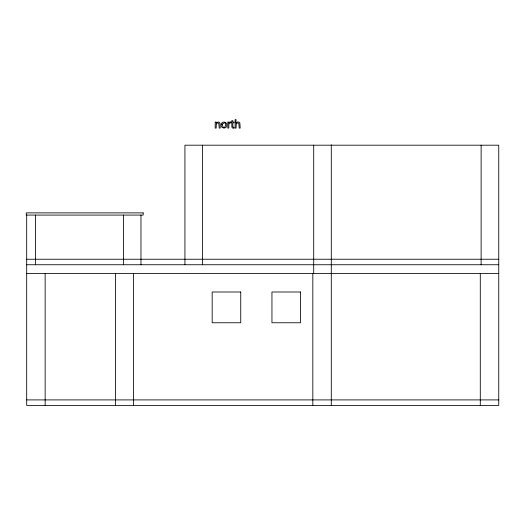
<?xml version="1.0" encoding="UTF-8"?>
<svg xmlns="http://www.w3.org/2000/svg" width="525" height="525" viewBox="0 0 525 525"><rect width="100%" height="100%" fill="white"/><g stroke="black" fill="none" stroke-linecap="round" stroke-linejoin="round"><path stroke-width="0.79" d="M26.69 259.238L498.75 259.238M26.69 264.744L498.75 264.744M26.69 273.538L498.75 273.538M26.69 399.906L498.75 399.906M481.123 145.195L481.123 264.744M480.29 273.538L480.29 405.398M331.288 144.756L331.288 405.398M313.707 145.195L313.707 273.538M312.828 273.538L312.828 405.398M202.506 145.195L202.506 264.744M184.925 264.744L184.925 145.195L498.75 145.195L498.75 405.398L26.69 405.398L26.69 215.079M140.969 215.079L140.969 264.744M133.494 273.538L133.494 405.398M123.546 215.079L123.546 264.744M115.474 273.538L115.474 405.398M45.15 273.538L45.15 405.398M35.483 215.079L35.483 264.744M221.235 124.379C219.995 128.172 226.321 129.721 226.741 125.731C227.981 121.931 221.655 120.389 221.235 124.379M222.305 124.123C223.624 134.229 229.182 118.532 222.305 124.123M216.293 123.854L216.182 128.093L215.198 128.093L215.198 122.017L216.123 122.017L216.149 123.001L218.072 121.957L219.332 122.305L220.041 123.263L220.185 128.093L219.201 128.093L218.853 123.231L217.107 122.955L216.293 123.854M236.211 123.874L236.093 128.093L235.115 128.093L235.115 119.602L236.093 119.602C235.535 126.381 236.047 120.73 238.941 122.122A1.864 1.864 0 0 1 239.859 122.909L240.188 128.093L239.21 128.093L238.842 123.25L237.064 122.962L236.211 123.874M228.9 123.749L228.808 128.093L227.824 128.093L227.824 122.017L228.749 122.017C228.368 124.294 229.477 121.19 230.646 121.99L230.646 122.955L229.576 123.001L228.9 123.749M233.966 128.087L232.627 128.048L231.886 127.26L231.807 122.83L230.961 122.83L230.961 122.017L231.807 122.017L231.807 120.645L232.785 120.645L232.785 122.017L233.973 122.017L233.973 122.83L232.785 122.83L232.831 126.84L233.966 127.26L233.966 128.087M143.167 212.881L26.25 212.881L26.25 215.079L143.167 215.079L143.167 212.881M240.745 291.998L212.172 291.998L212.172 322.763L240.745 322.763L240.745 291.998M300.517 291.998L271.95 291.998L271.95 322.763L300.517 322.763L300.517 291.998"/></g></svg>
